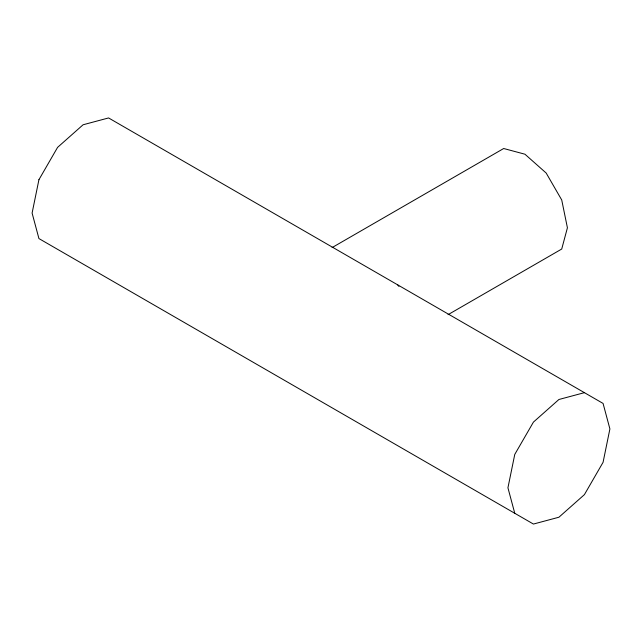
<?xml version="1.0" encoding="UTF-8"?>
<svg xmlns="http://www.w3.org/2000/svg" width="642" height="642" viewBox="0 0 642 642"><rect width="100%" height="100%" fill="white"/><g stroke="black" fill="none" stroke-linecap="round" stroke-linejoin="round"><path stroke-width="0.96" d="M332.099 247.579L503.689 148.511L524.931 154.208L546.173 173.043L561.726 199.975L567.416 227.79L561.726 249.032L448.044 314.668M584.413 392.663L558.917 399.493L533.43 422.099L514.764 454.416L507.934 487.792L514.764 513.287M397.695 284.863L398.891 286.356M38.929 179.696L32.1 213.072L38.929 238.567L533.43 524.057L558.917 517.227L584.413 494.629L603.071 462.304L609.9 428.928L603.071 403.433L108.57 117.943L83.083 124.773L57.587 147.371L38.929 179.696"/></g></svg>
